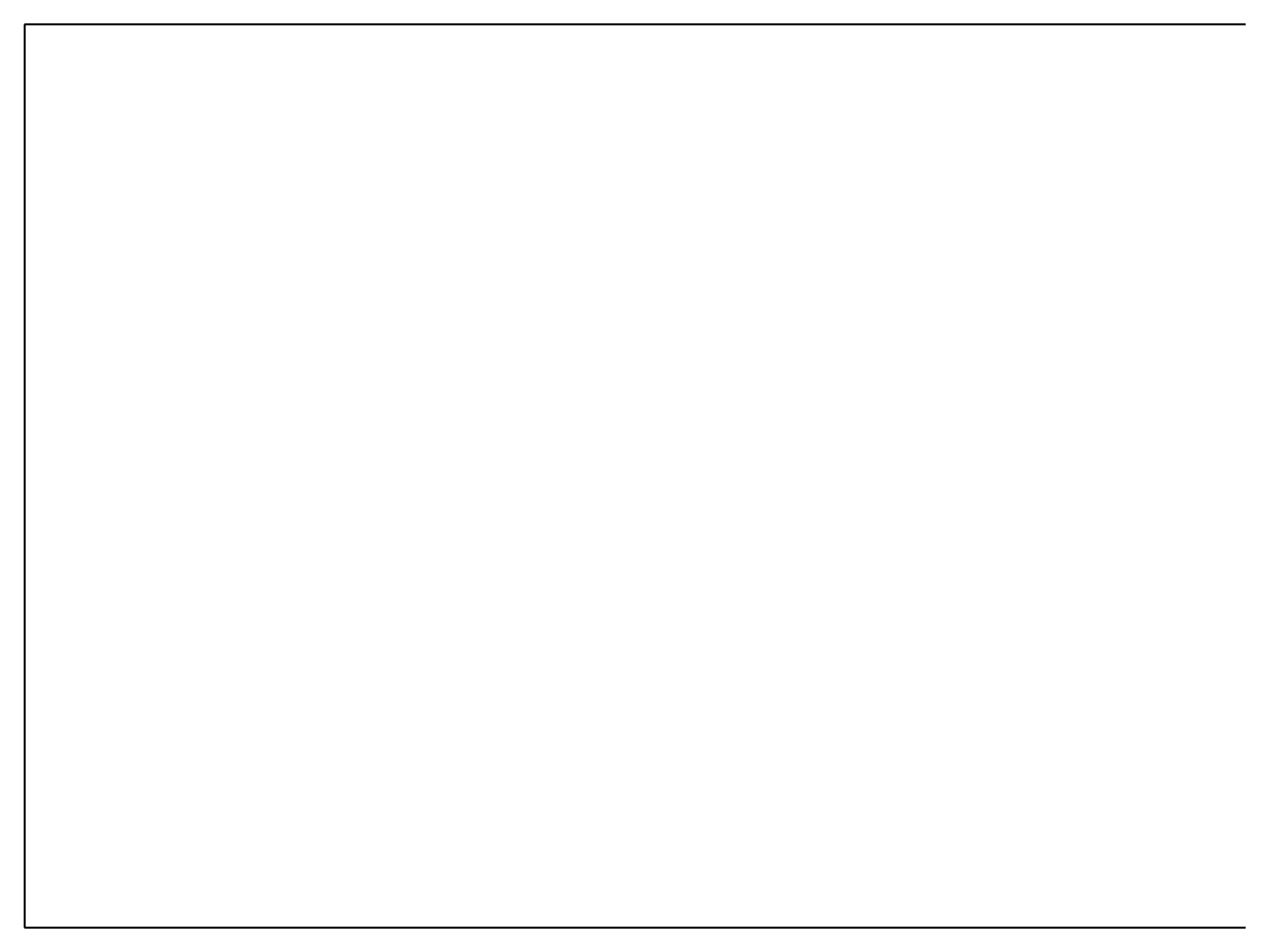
# Model space of a CAD drawing. Header units: millimetres. Extents: x 136.8 to 170.2, y 110.7 to 135.3.
import ezdxf

# ---------------------------------------------------------------- set-up
doc = ezdxf.new("R2010")
doc.units = ezdxf.units.MM
doc.layers.add('Geometries', color=7, linetype='Continuous', true_color=0xffffff)

msp = doc.modelspace()

# ---------------------------------------------------------------- linework, layer by layer
at = {"layer": 'Geometries', "linetype": 'Continuous', "lineweight": 40}
for p, q in [((170.167, 135.333), (136.833, 135.333)), ((136.833, 135.333), (136.833, 110.667)), ((136.833, 110.667), (170.167, 110.667))]:
    msp.add_line(p, q, dxfattribs=at)

doc.saveas('drawing.dxf')
